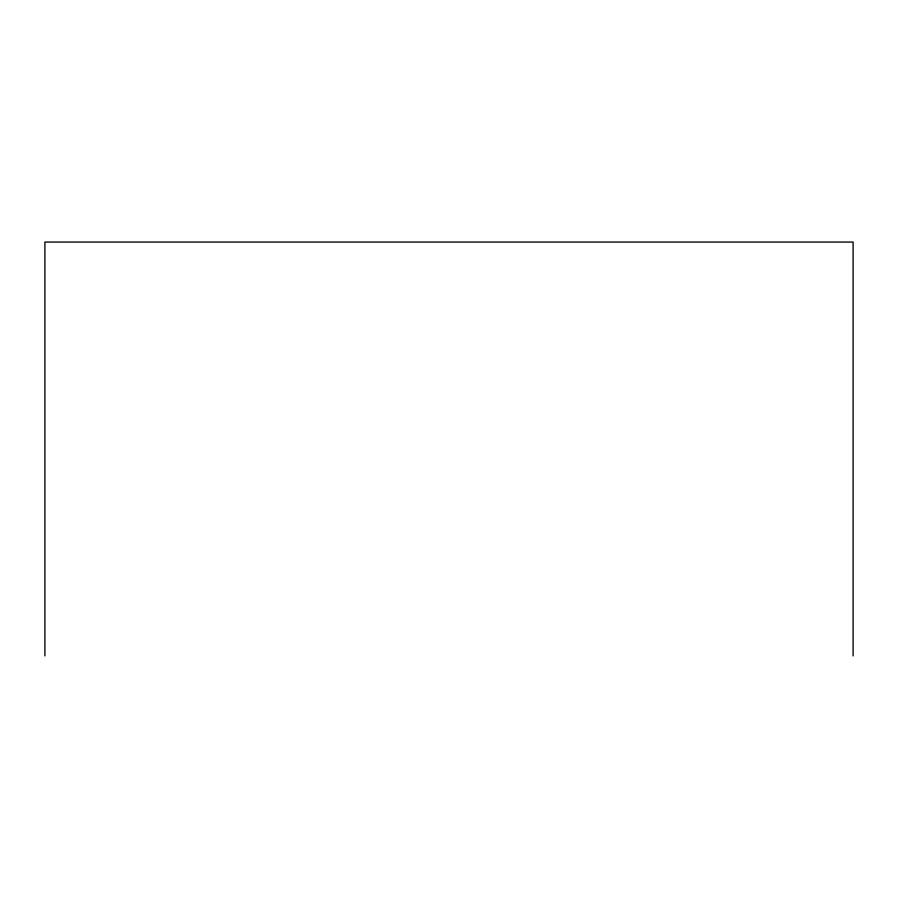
<?xml version="1.0" encoding="UTF-8"?>
<svg xmlns="http://www.w3.org/2000/svg" width="898" height="898" viewBox="0 0 898 898"><rect width="100%" height="100%" fill="white"/><g stroke="black" fill="none" stroke-linecap="round" stroke-linejoin="round"><path stroke-width="1.35" d="M853.1 655.933L853.1 242.067L44.9 242.067L44.9 655.933"/></g></svg>
